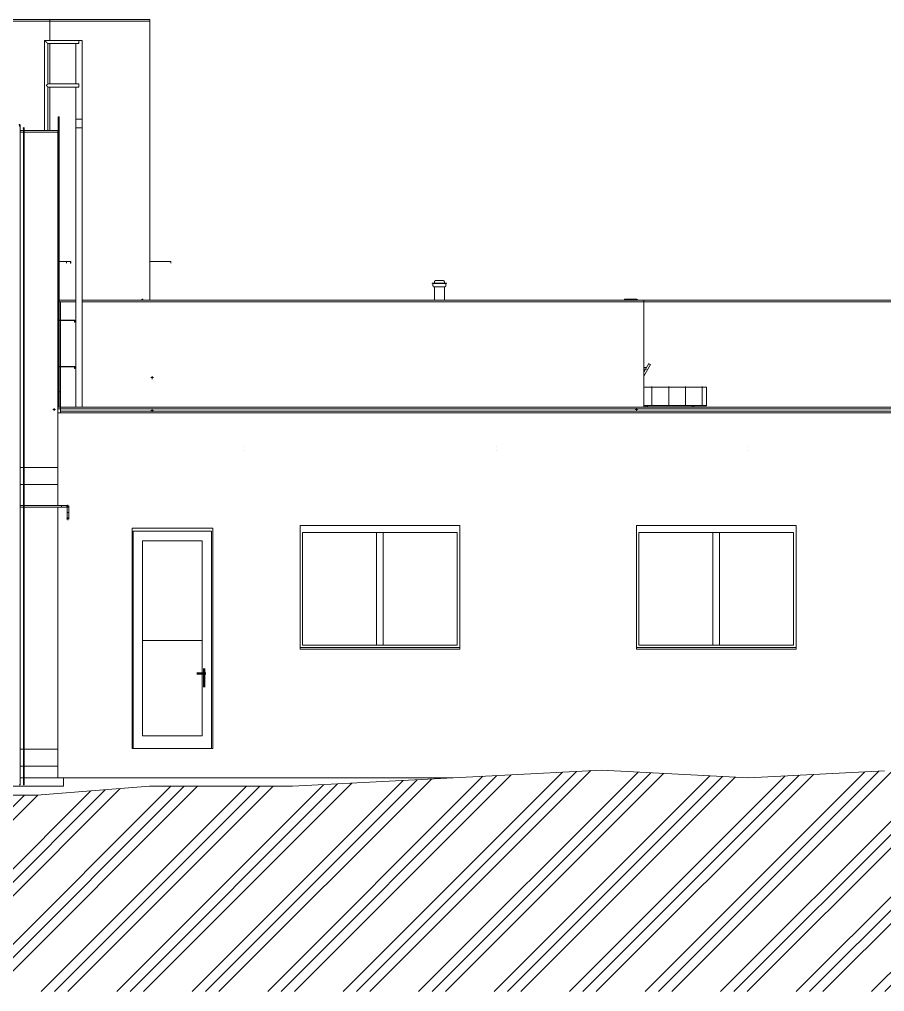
# Model space of a CAD drawing. Header units: millimetres. Extents: x -4051 to 472247, y -45352 to 20466.
# Drawn here: x 444179 to 454470, y -2011 to 9550 of the extents above; entities that cross this region are included whole.
import ezdxf

# ---------------------------------------------------------------- set-up
doc = ezdxf.new("R2010")
doc.units = ezdxf.units.MM
for name, color, linetype, lineweight in [('A-DETL-GENF', 92, 'Continuous', 9), ('A-DETL-THIN', 151, 'Continuous', 9), ('A-DOOR', 31, 'Continuous', 9), ('A-FLOR', 192, 'Continuous', 9), ('A-GENM', 13, 'Continuous', 9), ('A-GLAZ', 151, 'Continuous', 9), ('A-ROOF', 132, 'Continuous', 9), ('A-WALL', 113, 'Continuous', 9), ('E-POWR-CNDT', 130, 'Continuous', 9), ('E-POWR-CNTR', 130, 'Continuous', 9), ('E-POWR-DROP', 130, 'Continuous', 9), ('M-EQPM', 50, 'Continuous', 9), ('M-HVAC-CDFF', 50, 'Continuous', 9), ('Q-SPCQ', 91, 'Continuous', 9)]:
    doc.layers.add(name, color=color, linetype=linetype, lineweight=lineweight)

# ---------------------------------------------------------------- blocks, each defined once
blk = doc.blocks.new('OKNO_2k_ - OKNO_2k_2000 x 1500-1963758-V-Bourání-Bourání')
at = {"layer": 'A-GLAZ'}
for p, q in [((-12457, 2082), (-12457, 3530)), ((-12457, 3530), (-12457, 2082)), ((-14327, 2110), (-14327, 3450)), ((-14327, 3450), (-12487, 3450)), ((-13447, 2110), (-13447, 3450)), ((-13367, 3450), (-13447, 3450)), ((-13447, 3450), (-13447, 2110)), ((-13367, 3450), (-13367, 2110)), ((-12487, 3450), (-12487, 2110)), ((-12487, 3450), (-12487, 2110)), ((-12487, 2110), (-14327, 2110)), ((-13367, 2110), (-13447, 2110))]:
    blk.add_line(p, q, dxfattribs=at)
blk = doc.blocks.new('parapet_ext - parapet_ext-1802020-V-Bourání-Bourání')
at = {"layer": 'Q-SPCQ'}
for p, q in [((-17234, 6672), (-17237, 6672)), ((-17237, 6670), (-17234, 6670)), ((-17085, 6672), (-17224, 6672)), ((-17224, 6670), (-17087, 6670)), ((-17087, 6670), (-17087, 6650)), ((-17087, 6650), (-17085, 6650)), ((-17085, 6650), (-17085, 6672))]:
    blk.add_line(p, q, dxfattribs=at)
blk = doc.blocks.new('parapet_ext - parapet_ext-V206-V-Bourání-Bourání')
at = {"layer": 'Q-SPCQ', "color": 41}
for p, q in [((-17137, 6670), (-17137, 6650)), ((-17137, 6650), (-17135, 6650)), ((-17135, 6650), (-17135, 6670))]:
    blk.add_line(p, q, dxfattribs=at)
blk = doc.blocks.new('Conduit Elbow - without Fittings - EMT - Standard-1108667-V-Bourání-Bourání')
at = {"layer": 'E-POWR-CNDT'}
for p, q in [((-17138, 3770), (-17193, 3770)), ((-17193, 3770), (-17193, 3760)), ((-17193, 3760), (-17193, 3750)), ((-17193, 3750), (-17138, 3750))]:
    blk.add_line(p, q, dxfattribs=at)
at = {"layer": 'E-POWR-CNDT', "flags": 128}
for points in [[(-17118, 3770), (-17118, 3770), (-17118, 3770), (-17118, 3770), (-17118, 3770), (-17119, 3770), (-17119, 3770), (-17119, 3770), (-17119, 3770), (-17119, 3770), (-17120, 3770), (-17120, 3770), (-17120, 3770), (-17121, 3770), (-17121, 3770), (-17122, 3770), (-17122, 3770), (-17123, 3770), (-17123, 3770), (-17124, 3770), (-17124, 3770), (-17125, 3770), (-17125, 3770), (-17126, 3770), (-17127, 3770), (-17127, 3770), (-17128, 3770), (-17129, 3770), (-17129, 3770), (-17130, 3770), (-17131, 3770), (-17132, 3770), (-17132, 3770), (-17133, 3770), (-17134, 3770), (-17135, 3770), (-17136, 3770), (-17136, 3770), (-17137, 3770), (-17138, 3770), (-17138, 3770)], [(-17138, 3750), (-17137, 3750), (-17137, 3750), (-17136, 3750), (-17135, 3750), (-17134, 3750), (-17133, 3750), (-17133, 3750), (-17132, 3750), (-17131, 3750), (-17130, 3750), (-17130, 3750), (-17129, 3750), (-17128, 3750), (-17128, 3750), (-17127, 3750), (-17126, 3750), (-17126, 3750), (-17125, 3750), (-17124, 3750), (-17124, 3750), (-17123, 3750), (-17123, 3750), (-17122, 3750), (-17122, 3750), (-17121, 3750), (-17121, 3750), (-17121, 3750), (-17120, 3750), (-17120, 3750), (-17120, 3750), (-17119, 3750), (-17119, 3750), (-17119, 3750), (-17119, 3750), (-17118, 3750), (-17118, 3750), (-17118, 3750), (-17118, 3750), (-17118, 3750)]]:
    blk.add_lwpolyline(points, dxfattribs=at)
at = {"layer": 'E-POWR-CNDT'}
for start, end in [(90, 105), (255, 270), (0, 30), (330, 360)]:
    blk.add_arc((-17118, 3760), 10, start, end, dxfattribs=at)
blk = doc.blocks.new('OKNO_1k_nadsvetlik - OKNO_1k_nadsvetlik_900 x 1500-1969521-V-Bourání-Bourání')
at = {"layer": 'A-GLAZ'}
blk.add_line((-16142, 8120), (-16142, 6620), dxfattribs=at)
blk = doc.blocks.new('parapet_ext - parapet_ext-1802001-V-Bourání-Bourání')
at = {"layer": 'Q-SPCQ'}
for p, q in [((-15893, 6672), (-16142, 6672)), ((-16142, 6670), (-15895, 6670)), ((-15895, 6670), (-15895, 6650)), ((-15895, 6650), (-15893, 6650)), ((-15893, 6650), (-15893, 6672))]:
    blk.add_line(p, q, dxfattribs=at)
blk = doc.blocks.new('OKNO_1k - OKNO_1k_900x1000-2034294-V-Bourání-Bourání')
at = {"layer": 'A-GLAZ'}
blk.add_line((-17237, 6920), (-17237, 6870), dxfattribs=at)
blk = doc.blocks.new('parapet_ext - parapet_ext-V207-V-Bourání-Bourání')
at = {"layer": 'Q-SPCQ'}
for p, q in [((-17038, 5972), (-17237, 5972)), ((-17237, 5970), (-17040, 5970)), ((-17040, 5970), (-17040, 5950)), ((-17040, 5950), (-17038, 5950)), ((-17038, 5950), (-17038, 5972))]:
    blk.add_line(p, q, dxfattribs=at)
blk = doc.blocks.new('OKNO_2k_ - OKNO_2k_2400 x 1500-1963719-V-Bourání-Bourání')
at = {"layer": 'A-GLAZ'}
blk.add_line((-17237, 6870), (-17237, 5370), dxfattribs=at)
blk = doc.blocks.new('parapet_ext - parapet_ext-1801991-V-Bourání-Bourání')
at = {"layer": 'Q-SPCQ'}
for p, q in [((-17038, 5422), (-17237, 5422)), ((-17237, 5420), (-17040, 5420)), ((-17040, 5420), (-17040, 5400)), ((-17040, 5400), (-17038, 5400)), ((-17038, 5400), (-17038, 5422))]:
    blk.add_line(p, q, dxfattribs=at)
blk = doc.blocks.new('DVERE_1k_oblozka - DD03_01 900x1970_venek-1775754-V-Bourání-Bourání')
at = {"layer": 'A-DOOR'}
for p, q in [((-16341, 3465), (-16342, 3465)), ((-16342, 880), (-16342, 3465)), ((-16341, 880), (-16341, 3465)), ((-15411, 3465), (-16341, 3465)), ((-15411, 880), (-15411, 3465)), ((-16231, 2165), (-16231, 3350)), ((-16231, 3350), (-15521, 3350)), ((-16231, 3350), (-16231, 1030)), ((-15521, 3350), (-16231, 3350)), ((-15522, 2165), (-15522, 3350)), ((-15521, 3350), (-15521, 2165)), ((-15521, 1030), (-15521, 3350)), ((-15521, 2165), (-16231, 2165)), ((-16231, 1030), (-15521, 1030))]:
    blk.add_line(p, q, dxfattribs=at)
at = {"layer": 'A-DOOR', "lineweight": 50}
for p, q in [((-15586, 1770), (-15476, 1770)), ((-15496, 1830), (-15496, 1610))]:
    blk.add_line(p, q, dxfattribs=at)
blk = doc.blocks.new('parapet_ext - parapet_ext-1802117-V-Bourání-Bourání')
at = {"layer": 'Q-SPCQ'}
for p, q in [((-7356, 2082), (-7357, 2082)), ((-7356, 2060), (-7356, 2082)), ((-5456, 2082), (-7356, 2082)), ((-5456, 2082), (-5456, 2060)), ((-7357, 2080), (-7356, 2080)), ((-5456, 2060), (-7356, 2060))]:
    blk.add_line(p, q, dxfattribs=at)
blk = doc.blocks.new('FP_209-V-Bourání-Bourání')
at = {"layer": 'M-EQPM', "color": 41}
for p, q in [((-10172, 4949), (-10172, 4956)), ((-9972, 4949), (-9972, 4956)), ((-9772, 4949), (-9772, 4956)), ((-9572, 4949), (-9572, 4956))]:
    blk.add_line(p, q, dxfattribs=at)
blk = doc.blocks.new('FP_210-V-Bourání-Bourání')
at = {"layer": 'M-EQPM', "color": 41}
for p, q in [((-9522, 5178), (-10269, 5178)), ((-10172, 5183), (-10172, 5185)), ((-10172, 5179), (-10172, 5183)), ((-10172, 5173), (-10172, 5179)), ((-10172, 5166), (-10172, 5173)), ((-10172, 5158), (-10172, 5166)), ((-10172, 5148), (-10172, 5158)), ((-10172, 5137), (-10172, 5148)), ((-10172, 5124), (-10172, 5137)), ((-10172, 5111), (-10172, 5124)), ((-10172, 5096), (-10172, 5111)), ((-10172, 5080), (-10172, 5096)), ((-9972, 5183), (-9972, 5185)), ((-9972, 5179), (-9972, 5183)), ((-9972, 5173), (-9972, 5179)), ((-9972, 5166), (-9972, 5173)), ((-9972, 5158), (-9972, 5166)), ((-9972, 5148), (-9972, 5158)), ((-9972, 5137), (-9972, 5148)), ((-9972, 5124), (-9972, 5137)), ((-9972, 5111), (-9972, 5124)), ((-9972, 5096), (-9972, 5111)), ((-9972, 5080), (-9972, 5096)), ((-9772, 5183), (-9772, 5185)), ((-9772, 5179), (-9772, 5183)), ((-9772, 5173), (-9772, 5179)), ((-9772, 5166), (-9772, 5173)), ((-9772, 5158), (-9772, 5166)), ((-9772, 5148), (-9772, 5158)), ((-9772, 5137), (-9772, 5148)), ((-9772, 5124), (-9772, 5137)), ((-9772, 5111), (-9772, 5124)), ((-9772, 5096), (-9772, 5111)), ((-9772, 5080), (-9772, 5096)), ((-9572, 5183), (-9572, 5185)), ((-9572, 5179), (-9572, 5183)), ((-9572, 5173), (-9572, 5179)), ((-9572, 5166), (-9572, 5173)), ((-9572, 5158), (-9572, 5166)), ((-9572, 5148), (-9572, 5158)), ((-9572, 5137), (-9572, 5148)), ((-9572, 5124), (-9572, 5137)), ((-9572, 5111), (-9572, 5124)), ((-9572, 5096), (-9572, 5111)), ((-9572, 5080), (-9572, 5096)), ((-10172, 5064), (-10172, 5080)), ((-10172, 5046), (-10172, 5064)), ((-10172, 5027), (-10172, 5046)), ((-10172, 5007), (-10172, 5027)), ((-10172, 4987), (-10172, 5007)), ((-10172, 4965), (-10172, 4987)), ((-9972, 5064), (-9972, 5080)), ((-9972, 5046), (-9972, 5064)), ((-9972, 5027), (-9972, 5046)), ((-9972, 5007), (-9972, 5027)), ((-9972, 4987), (-9972, 5007)), ((-9972, 4965), (-9972, 4987)), ((-9772, 5064), (-9772, 5080)), ((-9772, 5046), (-9772, 5064)), ((-9772, 5027), (-9772, 5046)), ((-9772, 5007), (-9772, 5027)), ((-9772, 4987), (-9772, 5007)), ((-9772, 4965), (-9772, 4987)), ((-9572, 5064), (-9572, 5080)), ((-9572, 5046), (-9572, 5064)), ((-9572, 5027), (-9572, 5046)), ((-9572, 5007), (-9572, 5027)), ((-9572, 4987), (-9572, 5007)), ((-9572, 4965), (-9572, 4987))]:
    blk.add_line(p, q, dxfattribs=at)
blk = doc.blocks.new('DPS_stříška_vstup_hlavní - DPS_stříška_vstup_hlavní - Z01-1557379-V-Bourání-Bourání')
at = {"layer": 'M-EQPM'}
h = blk.add_hatch(dxfattribs=at)
h.set_pattern_fill('FP_124', color=41, style=0, pattern_type=2)
h.set_pattern_definition([(90, (-10372.1, 4294.43), (-200, 1e-14), [])])
h.paths.add_polyline_path([(-9522, 4956), (-9522, 4958), (-10269, 4958), (-10269, 4956), (-9668, 4956)])
at = {"layer": 'M-EQPM', "color": 41}
for p, q in [((-10222, 5176), (-10242, 5176)), ((-9672, 5176), (-9692, 5176)), ((-9522, 4958), (-10269, 4958)), ((-10269, 4956), (-9522, 4956)), ((-10222, 4956), (-10242, 4956)), ((-10242, 4940), (-10242, 4956)), ((-10222, 4956), (-10222, 4940)), ((-9672, 4956), (-9692, 4956)), ((-9692, 4940), (-9692, 4956)), ((-9672, 4956), (-9672, 4940)), ((-9522, 4958), (-9522, 4956))]:
    blk.add_line(p, q, dxfattribs=at)
blk.add_open_spline([(-9522, 5178), (-9522, 5178), (-9522, 5128), (-9522, 5016), (-9522, 4958)], degree=3, knots=[-1.617932, -1.617932, -1.617932, -1.617932, -0.719081, 0, 0, 0, 0], dxfattribs=at)
for name in ['FP_210-V-Bourání-Bourání', 'FP_209-V-Bourání-Bourání']:
    blk.add_blockref(name, (0, 0), dxfattribs=at)
blk = doc.blocks.new('Žebřík - Standardní-V211-V-Bourání-Bourání')
at = {"layer": 'Q-SPCQ', "color": 41}
for p, q in [((-17395, 9300), (-17395, 8230)), ((-16988, 9300), (-17395, 9300)), ((-17357, 8784), (-17357, 9262)), ((-17357, 9262), (-16988, 9262)), ((-17026, 8784), (-17026, 9262)), ((-16950, 9300), (-16988, 9300)), ((-16988, 9262), (-16988, 9300)), ((-16950, 9300), (-16950, 8363)), ((-16988, 8784), (-17357, 8784)), ((-17357, 8746), (-16988, 8746)), ((-17357, 8230), (-17357, 8746)), ((-17026, 8363), (-17026, 8746)), ((-16988, 8765), (-16988, 8784)), ((-16988, 8746), (-16988, 8765)), ((-17026, 8262), (-17026, 8363)), ((-16950, 8363), (-17026, 8363)), ((-16950, 8363), (-16950, 8262)), ((-17026, 4940), (-17026, 8262)), ((-16950, 8262), (-17026, 8262)), ((-16950, 8262), (-16950, 4940))]:
    blk.add_line(p, q, dxfattribs=at)
for points, knots in [([(-17357, 9262), (-17357, 9262), (-17357, 9262), (-17358, 9263), (-17359, 9264), (-17361, 9266), (-17362, 9267), (-17363, 9268), (-17364, 9269), (-17366, 9271), (-17368, 9273), (-17369, 9274), (-17370, 9275), (-17371, 9276), (-17372, 9277), (-17374, 9278), (-17375, 9280), (-17376, 9281), (-17377, 9282), (-17379, 9283), (-17380, 9285), (-17381, 9286), (-17382, 9287), (-17383, 9288), (-17384, 9289), (-17386, 9290), (-17387, 9292), (-17388, 9293), (-17389, 9294), (-17390, 9295), (-17391, 9296), (-17393, 9297), (-17394, 9299), (-17395, 9300), (-17395, 9300), (-17395, 9300)], [0, 0, 0, 0, 0.083333, 0.125, 0.166667, 0.208333, 0.229167, 0.25, 0.291667, 0.333333, 0.354167, 0.375, 0.395833, 0.416667, 0.4375, 0.458333, 0.479167, 0.5, 0.520833, 0.541667, 0.5625, 0.583333, 0.604167, 0.625, 0.645833, 0.666667, 0.6875, 0.708333, 0.75, 0.770833, 0.791667, 0.833333, 0.875, 0.916667, 1, 1, 1, 1]), ([(-17357, 8784), (-17357, 8784), (-17357, 8784), (-17357, 8784), (-17358, 8783), (-17358, 8783), (-17358, 8783), (-17359, 8782), (-17360, 8781), (-17360, 8781), (-17361, 8780), (-17362, 8780), (-17362, 8779), (-17363, 8778), (-17364, 8777), (-17365, 8776), (-17366, 8775), (-17367, 8774), (-17369, 8772), (-17372, 8769), (-17375, 8766), (-17376, 8765)], [0, 0, 0, 0, 0.071429, 0.107143, 0.142857, 0.178571, 0.214286, 0.25, 0.285714, 0.321429, 0.357143, 0.392857, 0.428571, 0.464286, 0.5, 0.571429, 0.607143, 0.642857, 0.714286, 0.857143, 1, 1, 1, 1]), ([(-17376, 8765), (-17375, 8764), (-17372, 8761), (-17369, 8758), (-17367, 8756), (-17366, 8755), (-17365, 8754), (-17365, 8754), (-17364, 8753), (-17363, 8752), (-17362, 8751), (-17362, 8750), (-17361, 8750), (-17360, 8749), (-17360, 8749), (-17359, 8748), (-17358, 8747), (-17358, 8747), (-17358, 8747), (-17357, 8746), (-17357, 8746), (-17357, 8746), (-17357, 8746)], [0, 0, 0, 0, 0.142857, 0.285714, 0.357143, 0.392857, 0.428571, 0.464286, 0.5, 0.535714, 0.571429, 0.607143, 0.642857, 0.678571, 0.714286, 0.75, 0.785714, 0.821429, 0.857143, 0.892857, 0.928571, 1, 1, 1, 1])]:
    blk.add_open_spline(points, degree=3, knots=knots, dxfattribs=at)
blk = doc.blocks.new('Držák na vlajky - Typ 1-1807648-V-Bourání-Bourání')
at = {"layer": 'A-GENM', "color": 41}
for p, q in [((-10210, 5458), (-10269, 5356)), ((-10269, 5308), (-10189, 5446)), ((-10234, 5412), (-10269, 5412)), ((-10269, 5392), (-10234, 5392))]:
    blk.add_line(p, q, dxfattribs=at)
blk.add_ellipse((-10200, 5452), major_axis=(-10.4, 6), ratio=0.003387, start_param=3.141593, end_param=6.277318, dxfattribs=at)
blk = doc.blocks.new('Komín8 - Komín8-2014626-V-Bourání-Bourání')
at = {"layer": 'M-HVAC-CDFF'}
for p, q in [((-12783, 6410), (-12699, 6410)), ((-12777, 6410), (-12777, 6388)), ((-12759, 6428), (-12759, 6415)), ((-12759, 6415), (-12757, 6415)), ((-12759, 6370), (-12759, 6210)), ((-12726, 6370), (-12759, 6370)), ((-12699, 6370), (-12723, 6370)), ((-12699, 6410), (-12616, 6410)), ((-12654, 6370), (-12699, 6370)), ((-12639, 6370), (-12652, 6370)), ((-12642, 6415), (-12639, 6415)), ((-12639, 6415), (-12639, 6428)), ((-12639, 6210), (-12639, 6370)), ((-12622, 6388), (-12622, 6410))]:
    blk.add_line(p, q, dxfattribs=at)
at = {"layer": 'M-HVAC-CDFF', "flags": 128}
for points in [[(-12784, 6410), (-12784, 6410), (-12784, 6410), (-12784, 6411), (-12784, 6411), (-12784, 6411), (-12784, 6411), (-12784, 6412), (-12784, 6412), (-12784, 6412), (-12784, 6412), (-12784, 6412), (-12784, 6413), (-12784, 6413), (-12784, 6413), (-12783, 6413), (-12783, 6413), (-12783, 6413), (-12783, 6414), (-12783, 6414), (-12783, 6414), (-12783, 6414), (-12782, 6414), (-12782, 6414), (-12782, 6414), (-12782, 6415), (-12782, 6415), (-12782, 6415), (-12781, 6415), (-12781, 6415), (-12781, 6415), (-12781, 6415), (-12781, 6415), (-12780, 6415), (-12780, 6415), (-12780, 6415), (-12780, 6415), (-12779, 6415), (-12779, 6415), (-12779, 6415), (-12779, 6415)], [(-12779, 6415), (-12779, 6415), (-12779, 6415), (-12778, 6415), (-12778, 6415), (-12777, 6415), (-12777, 6415), (-12776, 6415), (-12775, 6415), (-12774, 6415), (-12773, 6415), (-12771, 6415), (-12770, 6415), (-12768, 6415), (-12767, 6415), (-12765, 6415), (-12763, 6415), (-12761, 6415), (-12759, 6415), (-12758, 6415)], [(-12699, 6415), (-12703, 6415), (-12706, 6415), (-12709, 6415), (-12712, 6415), (-12715, 6415), (-12718, 6415), (-12721, 6415), (-12724, 6415), (-12727, 6415), (-12730, 6415), (-12733, 6415), (-12736, 6415), (-12739, 6415), (-12742, 6415), (-12744, 6415), (-12747, 6415), (-12749, 6415), (-12752, 6415), (-12754, 6415), (-12756, 6415), (-12759, 6415), (-12761, 6415), (-12763, 6415), (-12765, 6415), (-12766, 6415), (-12768, 6415), (-12770, 6415), (-12771, 6415), (-12772, 6415), (-12774, 6415), (-12775, 6415), (-12776, 6415), (-12776, 6415), (-12777, 6415), (-12778, 6415), (-12778, 6415), (-12779, 6415), (-12779, 6415), (-12779, 6415), (-12779, 6415)], [(-12759, 6370), (-12760, 6370), (-12761, 6370), (-12762, 6370), (-12762, 6370), (-12763, 6370), (-12764, 6371), (-12764, 6371), (-12765, 6371), (-12766, 6371), (-12766, 6371), (-12767, 6372), (-12768, 6372), (-12768, 6372), (-12769, 6373), (-12769, 6373), (-12770, 6373), (-12771, 6374), (-12771, 6374), (-12772, 6375), (-12772, 6375), (-12773, 6376), (-12773, 6376), (-12773, 6377), (-12774, 6378), (-12774, 6378), (-12775, 6379), (-12775, 6379), (-12775, 6380), (-12776, 6381), (-12776, 6381), (-12776, 6382), (-12776, 6383), (-12777, 6383), (-12777, 6384), (-12777, 6385), (-12777, 6385), (-12777, 6386), (-12777, 6387), (-12777, 6387), (-12777, 6388)], [(-12759, 6428), (-12759, 6428), (-12759, 6429), (-12759, 6430), (-12759, 6431), (-12759, 6431), (-12759, 6432), (-12759, 6433), (-12759, 6433), (-12758, 6434), (-12758, 6435), (-12758, 6435), (-12757, 6436), (-12757, 6437), (-12757, 6437), (-12756, 6438), (-12756, 6438), (-12755, 6439), (-12755, 6439), (-12755, 6440), (-12754, 6440), (-12754, 6441), (-12753, 6441), (-12752, 6442), (-12752, 6442), (-12751, 6443), (-12751, 6443), (-12750, 6443), (-12749, 6444), (-12749, 6444), (-12748, 6444), (-12747, 6444), (-12747, 6445), (-12746, 6445), (-12745, 6445), (-12745, 6445), (-12744, 6445), (-12743, 6445), (-12743, 6445), (-12742, 6445), (-12742, 6445)], [(-12759, 6370), (-12759, 6370), (-12759, 6370), (-12759, 6370), (-12759, 6370), (-12758, 6370), (-12758, 6370), (-12757, 6370), (-12756, 6370), (-12756, 6370), (-12755, 6370), (-12754, 6370), (-12753, 6370), (-12751, 6370), (-12750, 6370), (-12749, 6370), (-12748, 6370), (-12746, 6370), (-12745, 6370), (-12743, 6370), (-12741, 6370), (-12739, 6370), (-12738, 6370), (-12736, 6370), (-12734, 6370), (-12732, 6370), (-12730, 6370), (-12728, 6370), (-12726, 6370), (-12723, 6370), (-12721, 6370), (-12719, 6370), (-12717, 6370), (-12714, 6370), (-12712, 6370), (-12710, 6370), (-12707, 6370), (-12705, 6370), (-12702, 6370), (-12700, 6370), (-12699, 6370)], [(-12753, 6370), (-12754, 6370), (-12755, 6370), (-12756, 6370), (-12757, 6370), (-12758, 6370), (-12758, 6370), (-12759, 6370), (-12759, 6370), (-12759, 6370), (-12759, 6370), (-12759, 6370), (-12759, 6370)], [(-12742, 6445), (-12742, 6445), (-12742, 6445), (-12741, 6445), (-12741, 6445), (-12741, 6445), (-12741, 6445), (-12740, 6445), (-12740, 6445), (-12739, 6445), (-12738, 6445), (-12738, 6445), (-12737, 6445), (-12736, 6445), (-12735, 6445), (-12734, 6445), (-12733, 6445), (-12732, 6445), (-12731, 6445), (-12730, 6445), (-12729, 6445), (-12728, 6445), (-12726, 6445), (-12725, 6445), (-12724, 6445), (-12722, 6445), (-12721, 6445), (-12719, 6445), (-12718, 6445), (-12716, 6445), (-12715, 6445), (-12713, 6445), (-12712, 6445), (-12710, 6445), (-12708, 6445), (-12707, 6445), (-12705, 6445), (-12703, 6445), (-12702, 6445), (-12700, 6445), (-12699, 6445)], [(-12699, 6445), (-12701, 6445), (-12703, 6445), (-12704, 6445), (-12706, 6445), (-12708, 6445), (-12709, 6445), (-12711, 6445), (-12713, 6445), (-12714, 6445), (-12716, 6445), (-12717, 6445), (-12719, 6445), (-12720, 6445), (-12722, 6445), (-12723, 6445), (-12725, 6445), (-12726, 6445), (-12727, 6445), (-12729, 6445), (-12730, 6445), (-12731, 6445), (-12732, 6445), (-12733, 6445), (-12734, 6445), (-12735, 6445), (-12736, 6445), (-12737, 6445), (-12738, 6445), (-12738, 6445), (-12739, 6445), (-12739, 6445), (-12740, 6445), (-12740, 6445), (-12741, 6445), (-12741, 6445), (-12741, 6445), (-12742, 6445), (-12742, 6445), (-12742, 6445), (-12742, 6445)], [(-12657, 6445), (-12657, 6445), (-12657, 6445), (-12657, 6445), (-12658, 6445), (-12658, 6445), (-12658, 6445), (-12659, 6445), (-12659, 6445), (-12660, 6445), (-12660, 6445), (-12661, 6445), (-12662, 6445), (-12663, 6445), (-12664, 6445), (-12664, 6445), (-12665, 6445), (-12667, 6445), (-12668, 6445), (-12669, 6445), (-12670, 6445), (-12671, 6445), (-12672, 6445), (-12674, 6445), (-12675, 6445), (-12677, 6445), (-12678, 6445), (-12679, 6445), (-12681, 6445), (-12683, 6445), (-12684, 6445), (-12686, 6445), (-12687, 6445), (-12689, 6445), (-12691, 6445), (-12692, 6445), (-12694, 6445), (-12696, 6445), (-12697, 6445), (-12699, 6445), (-12699, 6445)], [(-12699, 6445), (-12698, 6445), (-12696, 6445), (-12694, 6445), (-12693, 6445), (-12691, 6445), (-12689, 6445), (-12688, 6445), (-12686, 6445), (-12685, 6445), (-12683, 6445), (-12681, 6445), (-12680, 6445), (-12678, 6445), (-12677, 6445), (-12676, 6445), (-12674, 6445), (-12673, 6445), (-12672, 6445), (-12670, 6445), (-12669, 6445), (-12668, 6445), (-12667, 6445), (-12666, 6445), (-12665, 6445), (-12664, 6445), (-12663, 6445), (-12662, 6445), (-12661, 6445), (-12661, 6445), (-12660, 6445), (-12659, 6445), (-12659, 6445), (-12658, 6445), (-12658, 6445), (-12658, 6445), (-12657, 6445), (-12657, 6445), (-12657, 6445), (-12657, 6445), (-12657, 6445)], [(-12620, 6415), (-12620, 6415), (-12620, 6415), (-12620, 6415), (-12621, 6415), (-12621, 6415), (-12622, 6415), (-12623, 6415), (-12624, 6415), (-12625, 6415), (-12626, 6415), (-12627, 6415), (-12629, 6415), (-12630, 6415), (-12632, 6415), (-12634, 6415), (-12636, 6415), (-12638, 6415), (-12640, 6415), (-12642, 6415), (-12644, 6415), (-12646, 6415), (-12649, 6415), (-12651, 6415), (-12654, 6415), (-12656, 6415), (-12659, 6415), (-12662, 6415), (-12665, 6415), (-12668, 6415), (-12671, 6415), (-12674, 6415), (-12677, 6415), (-12680, 6415), (-12683, 6415), (-12686, 6415), (-12689, 6415), (-12692, 6415), (-12695, 6415), (-12699, 6415), (-12699, 6415)], [(-12699, 6370), (-12697, 6370), (-12695, 6370), (-12692, 6370), (-12690, 6370), (-12687, 6370), (-12685, 6370), (-12683, 6370), (-12681, 6370), (-12678, 6370), (-12676, 6370), (-12674, 6370), (-12672, 6370), (-12670, 6370), (-12668, 6370), (-12666, 6370), (-12664, 6370), (-12662, 6370), (-12660, 6370), (-12658, 6370), (-12656, 6370), (-12655, 6370), (-12653, 6370), (-12652, 6370), (-12650, 6370), (-12649, 6370), (-12648, 6370), (-12646, 6370), (-12645, 6370), (-12644, 6370), (-12643, 6370), (-12643, 6370), (-12642, 6370), (-12641, 6370), (-12641, 6370), (-12640, 6370), (-12640, 6370), (-12640, 6370), (-12639, 6370), (-12639, 6370), (-12639, 6370)], [(-12657, 6445), (-12656, 6445), (-12656, 6445), (-12655, 6445), (-12654, 6445), (-12654, 6445), (-12653, 6445), (-12652, 6445), (-12652, 6445), (-12651, 6444), (-12650, 6444), (-12650, 6444), (-12649, 6443), (-12648, 6443), (-12648, 6443), (-12647, 6442), (-12647, 6442), (-12646, 6441), (-12645, 6441), (-12645, 6441), (-12644, 6440), (-12644, 6440), (-12643, 6439), (-12643, 6438), (-12643, 6438), (-12642, 6437), (-12642, 6437), (-12642, 6436), (-12641, 6435), (-12641, 6435), (-12641, 6434), (-12640, 6433), (-12640, 6433), (-12640, 6432), (-12640, 6431), (-12640, 6431), (-12640, 6430), (-12639, 6429), (-12639, 6429), (-12639, 6428), (-12639, 6428)], [(-12639, 6370), (-12639, 6370), (-12640, 6370), (-12640, 6370), (-12640, 6370), (-12641, 6370), (-12641, 6370), (-12642, 6370), (-12642, 6370), (-12643, 6370), (-12644, 6370), (-12645, 6370)], [(-12640, 6415), (-12638, 6415), (-12636, 6415), (-12634, 6415), (-12632, 6415), (-12631, 6415), (-12629, 6415), (-12628, 6415), (-12626, 6415), (-12625, 6415), (-12624, 6415), (-12623, 6415), (-12622, 6415), (-12622, 6415), (-12621, 6415), (-12621, 6415), (-12620, 6415), (-12620, 6415), (-12620, 6415), (-12620, 6415)], [(-12622, 6388), (-12622, 6387), (-12622, 6386), (-12622, 6386), (-12622, 6385), (-12622, 6384), (-12622, 6383), (-12622, 6383), (-12623, 6382), (-12623, 6381), (-12623, 6381), (-12623, 6380), (-12624, 6380), (-12624, 6379), (-12624, 6378), (-12625, 6378), (-12625, 6377), (-12626, 6377), (-12626, 6376), (-12627, 6375), (-12627, 6375), (-12628, 6375), (-12628, 6374), (-12629, 6374), (-12629, 6373), (-12630, 6373), (-12630, 6372), (-12631, 6372), (-12632, 6372), (-12632, 6371), (-12633, 6371), (-12634, 6371), (-12634, 6371), (-12635, 6371), (-12636, 6370), (-12636, 6370), (-12637, 6370), (-12638, 6370), (-12639, 6370), (-12639, 6370), (-12639, 6370)], [(-12620, 6415), (-12620, 6415), (-12619, 6415), (-12619, 6415), (-12619, 6415), (-12619, 6415), (-12619, 6415), (-12618, 6415), (-12618, 6415), (-12618, 6415), (-12618, 6415), (-12618, 6415), (-12617, 6415), (-12617, 6415), (-12617, 6415), (-12617, 6414), (-12617, 6414), (-12616, 6414), (-12616, 6414), (-12616, 6414), (-12616, 6414), (-12616, 6414), (-12616, 6413), (-12616, 6413), (-12615, 6413), (-12615, 6413), (-12615, 6413), (-12615, 6413), (-12615, 6412), (-12615, 6412), (-12615, 6412), (-12615, 6412), (-12615, 6412), (-12615, 6411), (-12615, 6411), (-12614, 6411), (-12614, 6411), (-12614, 6410), (-12614, 6410), (-12614, 6410), (-12614, 6410)]]:
    blk.add_lwpolyline(points, dxfattribs=at)

msp = doc.modelspace()

# ---------------------------------------------------------------- hatches: boundary and pattern name
at = {"layer": 'A-DETL-GENF'}
h = msp.add_hatch(dxfattribs=at)
h.set_pattern_fill('FP_8', style=0, pattern_type=2)
h.set_pattern_definition([(45, (461874, 0), (-449.013, 449.013), []), (45, (462032.7, 0), (0, 898.026), []), (45, (461715.2, 0), (0, 898.026), [])])
h.paths.add_polyline_path([(433666, -2011), (472247, -2011), (472247, 860), (469447, 860), (464248, 951), (460781, 951), (460781, 731), (460128, 731), (456810, 615), (454470, 615), (452852, 530), (451102, 623), (447427, 430), (445727, 430), (444386, 324), (438322, 324), (436877, 248), (431437, 248), (431437, 148), (430338, 109), (429792, 235), (429172, 235), (429172, -2011), (432280, -2011)])
at = {"layer": 'E-POWR-DROP'}
for color, points in [(41, [(444181, 8291), (444184, 8292), (444186, 8295), (444186, 8298), (444184, 8301), (444180, 8301), (444178, 8300), (444177, 8295), (444178, 8293), (444180, 8291)]), (41, [(444231, 8253), (444234, 8255), (444236, 8256), (444236, 8260), (444234, 8263), (444230, 8263), (444228, 8262), (444226, 8258), (444228, 8255), (444230, 8254)]), (41, [(445642, 6214), (445644, 6215), (445646, 6216), (445647, 6220), (445644, 6223), (445641, 6224), (445638, 6222), (445637, 6219), (445638, 6215), (445641, 6214)]), (256, [(445760, 5281), (445765, 5286), (445766, 5289), (445766, 5292), (445762, 5298), (445755, 5299), (445751, 5296), (445749, 5289), (445751, 5284), (445753, 5282), (445757, 5282)]), (41, [(444645, 5005), (444648, 5006), (444650, 5007), (444650, 5011), (444648, 5014), (444644, 5014), (444642, 5013), (444640, 5010), (444642, 5006), (444644, 5005)]), (256, [(444594, 4901), (444599, 4906), (444600, 4908), (444600, 4912), (444596, 4918), (444589, 4919), (444585, 4916), (444582, 4910), (444585, 4904), (444587, 4902), (444591, 4902)]), (256, [(445760, 4891), (445765, 4896), (445766, 4898), (445766, 4902), (445762, 4908), (445755, 4909), (445751, 4906), (445748, 4900), (445751, 4894), (445753, 4892), (445757, 4892)]), (256, [(451524, 4901), (451529, 4906), (451530, 4908), (451530, 4912), (451526, 4918), (451519, 4919), (451515, 4916), (451513, 4909), (451515, 4904), (451517, 4902), (451521, 4902)]), (256, [(444758, 3751), (444764, 3756), (444764, 3758), (444764, 3762), (444760, 3768), (444753, 3769), (444749, 3766), (444747, 3760), (444749, 3754), (444751, 3752), (444756, 3752)]), (256, [(444758, 3602), (444764, 3606), (444764, 3608), (444764, 3613), (444760, 3618), (444753, 3619), (444749, 3617), (444747, 3610), (444749, 3604), (444751, 3603), (444756, 3602)])]:
    msp.add_hatch(color=color, dxfattribs=at).paths.add_polyline_path(points)

# ---------------------------------------------------------------- linework, layer by layer
at = {"layer": 'A-DETL-THIN'}
for p, q in [((451102, 623), (447427, 430)), ((452852, 530), (451102, 623)), ((454470, 615), (452852, 530)), ((445727, 430), (444386, 324)), ((447427, 430), (445727, 430)), ((444386, 324), (441948, 324))]:
    msp.add_line(p, q, dxfattribs=at)
at = {"layer": 'A-FLOR'}
for p, q in [((444227, 4020), (444186, 4020)), ((444636, 4020), (444236, 4020)), ((444186, 870), (444227, 870)), ((444236, 870), (444636, 870)), ((444226, 670), (444186, 670)), ((444636, 670), (444236, 670))]:
    msp.add_line(p, q, dxfattribs=at)
at = {"layer": 'A-ROOF', "color": 41}
for p, q in [((442094, 9550), (445731, 9550)), ((444539, 9550), (444539, 9530)), ((445731, 9550), (445731, 9530)), ((444186, 8230), (444227, 8230)), ((444236, 8230), (444636, 8230)), ((444636, 8230), (444636, 8210)), ((444637, 6210), (444641, 6210)), ((444641, 6190), (444637, 6190)), ((444650, 6210), (444848, 6210)), ((444848, 6190), (444650, 6190)), ((444924, 6210), (456927, 6210)), ((456927, 6190), (444924, 6190)), ((451605, 6190), (451605, 6210)), ((444636, 4940), (455602, 4940)), ((444666, 4940), (444666, 4920)), ((444666, 4890), (460813, 4890)), ((444666, 4870), (444666, 4890)), ((460813, 4870), (444666, 4870)), ((455602, 4920), (446401, 4920))]:
    msp.add_line(p, q, dxfattribs=at)
at = {"layer": 'A-WALL'}
for p, q in [((445731, 9530), (442094, 9530)), ((444539, 9530), (444539, 9300)), ((445731, 6210), (445731, 9530)), ((444539, 9262), (444539, 8784)), ((444539, 8746), (444539, 8230)), ((444227, 8210), (444186, 8210)), ((444636, 8210), (444236, 8210)), ((444636, 3769), (444636, 8210)), ((444668, 5972), (444668, 6190)), ((451605, 6190), (451605, 4940)), ((444668, 5422), (444668, 5970)), ((444668, 4940), (444668, 5420)), ((444640, 5120), (444636, 5120)), ((444668, 5120), (444650, 5120)), ((444666, 4920), (444636, 4920)), ((444226, 4220), (444186, 4220)), ((444636, 4220), (444236, 4220)), ((444636, 530), (444636, 3751)), ((449417, 2082), (449417, 3530)), ((453417, 2082), (453417, 3530)), ((444186, 530), (444226, 530)), ((444704, 430), (444704, 530)), ((444066, 430), (444704, 430))]:
    msp.add_line(p, q, dxfattribs=at)
at = {"layer": 'A-WALL', "color": 41}
for p, q in [((444666, 4870), (444636, 4870)), ((444636, 4870), (444636, 3769)), ((446401, 4920), (444666, 4920)), ((444666, 4920), (444666, 4890)), ((444666, 4890), (444666, 4920)), ((446851, 4466), (446851, 4466)), ((446851, 4422), (446851, 4422)), ((449851, 4466), (449851, 4466)), ((449851, 4422), (449851, 4422)), ((452851, 4466), (452851, 4466)), ((452851, 4422), (452851, 4422)), ((444636, 3751), (444636, 530)), ((445518, 3500), (446478, 3500)), ((445518, 880), (445518, 3500)), ((446478, 3500), (446478, 880)), ((447518, 3530), (449418, 3530)), ((447518, 2080), (447518, 3530)), ((449418, 3530), (449418, 2082)), ((451518, 3530), (453418, 3530)), ((451518, 2080), (451518, 3530)), ((453418, 3530), (453418, 2082)), ((446478, 880), (445518, 880)), ((444236, 530), (449336, 530))]:
    msp.add_line(p, q, dxfattribs=at)
at = {"layer": 'E-POWR-CNDT', "color": 41}
for p, q in [((444640, 8390), (444640, 5972)), ((444650, 8390), (444640, 8390)), ((444650, 5972), (444650, 8390)), ((444186, 8244), (444186, 8276)), ((444186, 447), (444186, 8244)), ((444226, 8208), (444226, 8176)), ((444236, 8176), (444236, 8208)), ((444226, 8176), (444226, 447)), ((444236, 447), (444236, 8176)), ((451484, 6222), (451377, 6222)), ((451377, 6222), (451377, 6212)), ((451377, 6212), (451484, 6212)), ((451516, 6222), (451484, 6222)), ((451484, 6212), (451516, 6212)), ((444640, 5970), (444640, 5422)), ((444650, 5422), (444650, 5970)), ((444640, 5420), (444640, 5092)), ((444650, 5092), (444650, 5420)), ((444640, 5092), (444640, 5060)), ((444650, 5060), (444650, 5092)), ((444640, 4960), (444640, 4940)), ((444650, 4940), (444650, 4960)), ((444176, 447), (444186, 447)), ((444226, 447), (444236, 447))]:
    msp.add_line(p, q, dxfattribs=at)
at = {"layer": 'E-POWR-CNDT'}
for p, q in [((444227, 3769), (444186, 3769)), ((444186, 3751), (444227, 3751)), ((444681, 3769), (444236, 3769)), ((444236, 3751), (444681, 3751)), ((444746, 3740), (444746, 3685)), ((444766, 3685), (444766, 3740)), ((444746, 3685), (444746, 3630)), ((444756, 3685), (444746, 3685)), ((444746, 3685), (444756, 3685)), ((444766, 3685), (444756, 3685)), ((444756, 3685), (444766, 3685)), ((444766, 3630), (444766, 3685))]:
    msp.add_line(p, q, dxfattribs=at)
at = {"layer": 'E-POWR-CNDT', "color": 41, "flags": 128}
for points in [[(444186, 8276), (444186, 8277), (444186, 8278), (444186, 8279), (444186, 8279), (444186, 8280), (444186, 8281), (444186, 8282), (444186, 8283), (444186, 8283), (444186, 8284), (444186, 8285), (444186, 8285), (444186, 8286), (444186, 8287), (444186, 8288), (444186, 8288), (444186, 8289), (444186, 8289), (444186, 8290), (444186, 8291), (444186, 8291), (444186, 8292), (444186, 8292), (444186, 8293), (444186, 8293), (444186, 8293), (444186, 8294), (444186, 8294)], [(444226, 8257), (444226, 8257), (444226, 8257), (444226, 8256), (444226, 8255), (444226, 8255), (444226, 8254), (444226, 8253), (444226, 8252), (444226, 8251), (444226, 8250), (444226, 8249), (444226, 8247), (444226, 8246), (444226, 8245), (444226, 8243), (444226, 8242), (444226, 8240), (444226, 8239), (444226, 8237), (444226, 8235), (444226, 8234), (444226, 8232), (444226, 8230), (444226, 8228), (444226, 8227), (444226, 8225), (444226, 8223), (444226, 8221), (444226, 8219), (444226, 8217), (444226, 8215), (444226, 8213), (444226, 8211), (444226, 8209), (444226, 8208)], [(444236, 8208), (444236, 8210), (444236, 8212), (444236, 8214), (444236, 8216), (444236, 8218), (444236, 8220), (444236, 8222), (444236, 8224), (444236, 8226), (444236, 8228), (444236, 8230), (444236, 8232), (444236, 8233), (444236, 8235), (444236, 8237), (444236, 8238), (444236, 8240), (444236, 8241), (444236, 8243), (444236, 8244), (444236, 8246), (444236, 8247), (444236, 8248), (444236, 8249), (444236, 8251), (444236, 8252), (444236, 8253), (444236, 8253), (444236, 8254), (444236, 8255), (444236, 8256), (444236, 8256)], [(451538, 6210), (451538, 6211), (451537, 6211), (451536, 6212), (451536, 6213), (451535, 6214), (451535, 6214), (451534, 6215), (451533, 6216), (451532, 6217), (451532, 6217), (451531, 6218), (451530, 6218), (451529, 6219), (451528, 6219), (451527, 6220), (451526, 6220), (451525, 6221), (451525, 6221), (451524, 6221), (451523, 6221), (451522, 6222), (451521, 6222), (451520, 6222), (451519, 6222), (451518, 6222), (451517, 6222), (451516, 6222)], [(451516, 6212), (451517, 6212), (451518, 6212), (451518, 6212), (451519, 6212), (451519, 6212), (451520, 6212), (451521, 6212), (451521, 6211), (451522, 6211), (451522, 6211), (451523, 6211), (451523, 6211), (451524, 6210), (451524, 6210)], [(444640, 5060), (444640, 5058), (444640, 5056), (444640, 5054), (444640, 5052), (444640, 5050), (444640, 5048), (444640, 5046), (444640, 5044), (444640, 5042), (444640, 5040), (444640, 5038), (444640, 5037), (444640, 5035), (444640, 5033), (444640, 5031), (444640, 5030), (444640, 5028), (444640, 5027), (444640, 5025), (444640, 5024), (444640, 5022), (444640, 5021), (444640, 5020), (444640, 5019), (444640, 5018), (444640, 5016), (444640, 5016), (444640, 5015), (444640, 5014), (444640, 5013), (444640, 5012), (444640, 5012), (444640, 5011), (444640, 5011)], [(444640, 4960), (444640, 4962), (444640, 4964), (444640, 4966), (444640, 4968), (444640, 4970), (444640, 4971), (444640, 4973), (444640, 4975), (444640, 4977), (444640, 4979), (444640, 4981), (444640, 4983), (444640, 4984), (444640, 4986), (444640, 4988), (444640, 4989), (444640, 4991), (444640, 4993), (444640, 4994), (444640, 4995), (444640, 4997), (444640, 4998), (444640, 4999), (444640, 5001), (444640, 5002), (444640, 5003), (444640, 5004), (444640, 5005), (444640, 5005), (444640, 5006), (444640, 5007), (444640, 5008), (444640, 5008), (444640, 5009)], [(444641, 5011), (444641, 5011), (444641, 5011)], [(444650, 5011), (444650, 5012), (444650, 5012), (444650, 5013), (444650, 5014), (444650, 5014), (444650, 5015), (444650, 5016), (444650, 5017), (444650, 5018), (444650, 5020), (444650, 5021), (444650, 5022), (444650, 5023), (444650, 5025), (444650, 5026), (444650, 5028), (444650, 5029), (444650, 5031), (444650, 5033), (444650, 5034), (444650, 5036), (444650, 5038), (444650, 5040), (444650, 5041), (444650, 5043), (444650, 5045), (444650, 5047), (444650, 5049), (444650, 5051), (444650, 5053), (444650, 5055), (444650, 5057), (444650, 5059), (444650, 5060)], [(444650, 5008), (444650, 5007), (444650, 5006), (444650, 5006), (444650, 5005), (444650, 5004), (444650, 5003), (444650, 5002), (444650, 5001), (444650, 5000), (444650, 4998), (444650, 4997), (444650, 4996), (444650, 4994), (444650, 4993), (444650, 4991), (444650, 4990), (444650, 4988), (444650, 4987), (444650, 4985), (444650, 4983), (444650, 4981), (444650, 4980), (444650, 4978), (444650, 4976), (444650, 4974), (444650, 4972), (444650, 4970), (444650, 4968), (444650, 4966), (444650, 4964), (444650, 4962), (444650, 4960), (444650, 4960)]]:
    msp.add_lwpolyline(points, dxfattribs=at)
at = {"layer": 'E-POWR-CNDT', "flags": 128}
for points in [[(444746, 3740), (444746, 3741), (444746, 3742), (444746, 3742), (444746, 3743), (444746, 3744), (444746, 3745), (444746, 3746), (444746, 3746), (444746, 3747), (444746, 3748), (444746, 3749), (444746, 3749), (444746, 3750)], [(444753, 3770), (444754, 3770), (444754, 3770), (444755, 3770), (444755, 3770), (444755, 3770), (444756, 3770), (444756, 3770)], [(444765, 3764), (444765, 3763), (444765, 3763), (444766, 3762), (444766, 3762), (444766, 3762), (444766, 3761)], [(444766, 3757), (444766, 3757), (444766, 3757), (444766, 3756), (444766, 3756), (444766, 3755), (444766, 3754), (444766, 3754), (444766, 3753), (444766, 3753), (444766, 3752), (444766, 3751), (444766, 3751), (444766, 3750), (444766, 3749), (444766, 3749), (444766, 3748), (444766, 3747), (444766, 3746), (444766, 3746), (444766, 3745), (444766, 3744), (444766, 3743), (444766, 3743), (444766, 3742), (444766, 3741), (444766, 3740), (444766, 3740)], [(444746, 3630), (444746, 3630), (444746, 3629), (444746, 3628), (444746, 3627), (444746, 3626), (444746, 3626), (444746, 3625), (444746, 3624), (444746, 3623), (444746, 3623), (444746, 3622), (444746, 3621), (444746, 3620), (444746, 3620), (444746, 3619), (444746, 3618), (444746, 3618), (444746, 3617), (444746, 3617), (444746, 3616), (444746, 3615), (444746, 3615), (444746, 3614), (444746, 3614), (444746, 3614), (444746, 3613), (444746, 3613), (444746, 3612), (444746, 3612), (444746, 3612), (444746, 3611), (444746, 3611), (444746, 3611), (444746, 3611), (444746, 3611), (444746, 3611), (444746, 3610), (444746, 3610), (444746, 3610)], [(444766, 3610), (444766, 3610), (444766, 3610), (444766, 3610), (444766, 3611), (444766, 3611), (444766, 3611), (444766, 3611), (444766, 3611), (444766, 3612), (444766, 3612), (444766, 3612), (444766, 3613), (444766, 3613), (444766, 3613), (444766, 3614), (444766, 3614), (444766, 3615), (444766, 3615), (444766, 3616), (444766, 3616), (444766, 3617), (444766, 3618), (444766, 3618), (444766, 3619), (444766, 3620), (444766, 3620), (444766, 3621), (444766, 3622), (444766, 3622), (444766, 3623), (444766, 3624), (444766, 3625), (444766, 3625), (444766, 3626), (444766, 3627), (444766, 3628), (444766, 3629), (444766, 3629), (444766, 3630), (444766, 3630)]]:
    msp.add_lwpolyline(points, dxfattribs=at)
at = {"layer": 'E-POWR-CNTR', "color": 41}
for p, q in [((444171, 8296), (444191, 8296)), ((444181, 8286), (444181, 8306)), ((444181, 8276), (444181, 8281)), ((444221, 8258), (444241, 8258)), ((444231, 8248), (444231, 8268)), ((445632, 6219), (445652, 6219)), ((445642, 6209), (445642, 6229)), ((444635, 5010), (444655, 5010)), ((444645, 5000), (444645, 5020)), ((444645, 5006), (444645, 5003))]:
    msp.add_line(p, q, dxfattribs=at)
at = {"layer": 'E-POWR-CNTR'}
for p, q in [((445741, 5290), (445773, 5290)), ((445757, 5274), (445757, 5306)), ((444575, 4910), (444607, 4910)), ((444591, 4894), (444591, 4926)), ((445741, 4900), (445773, 4900)), ((445757, 4884), (445757, 4916)), ((451505, 4910), (451537, 4910)), ((451521, 4894), (451521, 4926)), ((444740, 3760), (444772, 3760)), ((444756, 3744), (444756, 3776)), ((444740, 3610), (444772, 3610)), ((444756, 3594), (444756, 3626))]:
    msp.add_line(p, q, dxfattribs=at)

# ---------------------------------------------------------------- block references
at = {"layer": 'A-DOOR'}
msp.add_blockref('DVERE_1k_oblozka - DD03_01 900x1970_venek-1775754-V-Bourání-Bourání', (461874, 0), dxfattribs=at)
at = {"layer": 'A-GENM', "color": 41}
msp.add_blockref('Držák na vlajky - Typ 1-1807648-V-Bourání-Bourání', (461874, 0), dxfattribs=at)
at = {"layer": 'A-GLAZ'}
for name, p in [('OKNO_1k_nadsvetlik - OKNO_1k_nadsvetlik_900 x 1500-1969521-V-Bourání-Bourání', (461874, 0)), ('OKNO_1k - OKNO_1k_900x1000-2034294-V-Bourání-Bourání', (461874, 0)), ('OKNO_2k_ - OKNO_2k_2400 x 1500-1963719-V-Bourání-Bourání', (461874, 0)), ('OKNO_2k_ - OKNO_2k_2000 x 1500-1963758-V-Bourání-Bourání', (461874, 0)), ('OKNO_2k_ - OKNO_2k_2000 x 1500-1963758-V-Bourání-Bourání', (465874, 0))]:
    msp.add_blockref(name, p, dxfattribs=at)
at = {"layer": 'E-POWR-CNDT'}
msp.add_blockref('Conduit Elbow - without Fittings - EMT - Standard-1108667-V-Bourání-Bourání', (461874, 0), dxfattribs=at)
at = {"layer": 'M-EQPM', "color": 41}
msp.add_blockref('DPS_stříška_vstup_hlavní - DPS_stříška_vstup_hlavní - Z01-1557379-V-Bourání-Bourání', (461874, 0), dxfattribs=at)
at = {"layer": 'M-HVAC-CDFF'}
msp.add_blockref('Komín8 - Komín8-2014626-V-Bourání-Bourání', (461874, 0), dxfattribs=at)
at = {"layer": 'Q-SPCQ', "color": 41}
for name in ['Žebřík - Standardní-V211-V-Bourání-Bourání', 'parapet_ext - parapet_ext-V206-V-Bourání-Bourání']:
    msp.add_blockref(name, (461874, 0), dxfattribs=at)
at = {"layer": 'Q-SPCQ'}
for name, p in [('parapet_ext - parapet_ext-1802020-V-Bourání-Bourání', (461874, 0)), ('parapet_ext - parapet_ext-1802001-V-Bourání-Bourání', (461874, 0)), ('parapet_ext - parapet_ext-V207-V-Bourání-Bourání', (461874, 0)), ('parapet_ext - parapet_ext-1801991-V-Bourání-Bourání', (461874, 0)), ('parapet_ext - parapet_ext-1802117-V-Bourání-Bourání', (454874, 0)), ('parapet_ext - parapet_ext-1802117-V-Bourání-Bourání', (458874, 0))]:
    msp.add_blockref(name, p, dxfattribs=at)

doc.saveas('drawing.dxf')
